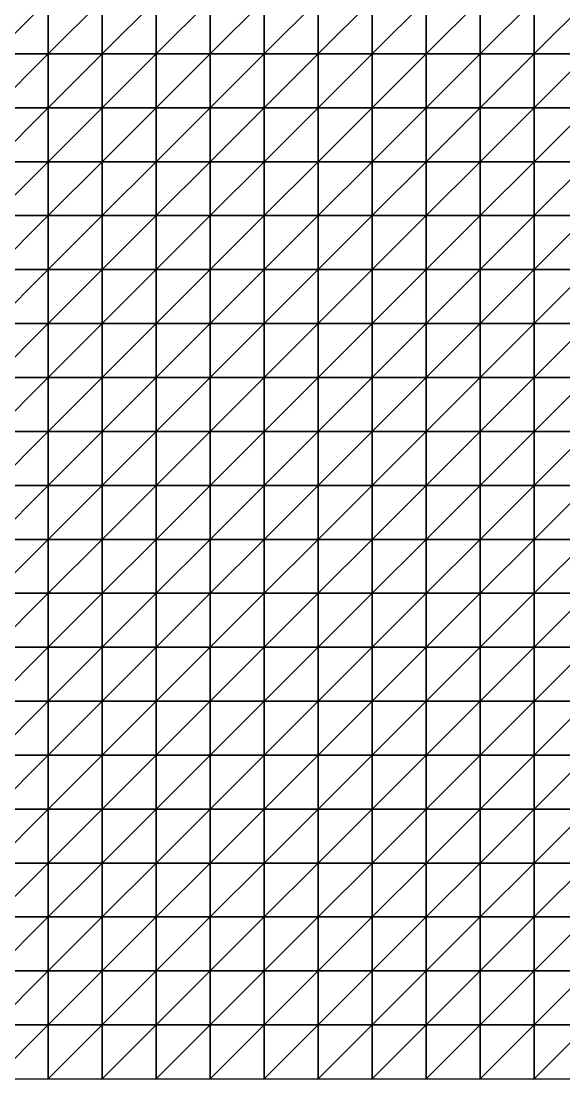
# Model space of a CAD drawing. Header units: metres. Extents: x 351000 to 353000, y 7455000 to 7457000.
# Drawn here: x 351987.5 to 352238.7, y 7455000 to 7455490.1 of the extents above; entities that cross this region are included whole.
import ezdxf

# ---------------------------------------------------------------- set-up
doc = ezdxf.new("R2010")
doc.units = ezdxf.units.M

msp = doc.modelspace()

# ---------------------------------------------------------------- linework, layer by layer
at = {"layer": 'BASE_OF_LEACHED_CAP_BOLC'}
for points in [[(351975, 7455475, 1281.84), (352000, 7455475, 1281.9), (352000, 7455500, 1279.57)], [(351975, 7455475, 1281.84), (352000, 7455500, 1279.57), (351975, 7455500, 1279.21)], [(352000, 7455475, 1281.9), (352025, 7455475, 1280.49), (352025, 7455500, 1278.43)], [(352000, 7455475, 1281.9), (352025, 7455500, 1278.43), (352000, 7455500, 1279.57)], [(352025, 7455475, 1280.49), (352050, 7455475, 1277.99), (352050, 7455500, 1276.31)], [(352025, 7455475, 1280.49), (352050, 7455500, 1276.31), (352025, 7455500, 1278.43)], [(352050, 7455475, 1277.99), (352075, 7455475, 1274.6), (352075, 7455500, 1273.51)], [(352050, 7455475, 1277.99), (352075, 7455500, 1273.51), (352050, 7455500, 1276.31)], [(352075, 7455475, 1274.6), (352100, 7455475, 1270.24), (352100, 7455500, 1270.08)], [(352075, 7455475, 1274.6), (352100, 7455500, 1270.08), (352075, 7455500, 1273.51)], [(352100, 7455475, 1270.24), (352125, 7455475, 1264.79), (352125, 7455500, 1265.9)], [(352100, 7455475, 1270.24), (352125, 7455500, 1265.9), (352100, 7455500, 1270.08)], [(352125, 7455475, 1264.79), (352150, 7455475, 1258.19), (352150, 7455500, 1260.84)], [(352125, 7455475, 1264.79), (352150, 7455500, 1260.84), (352125, 7455500, 1265.9)], [(352150, 7455475, 1258.19), (352175, 7455475, 1250.69), (352175, 7455500, 1254.99)], [(352150, 7455475, 1258.19), (352175, 7455500, 1254.99), (352150, 7455500, 1260.84)], [(352175, 7455475, 1250.69), (352200, 7455475, 1242.91), (352200, 7455500, 1248.73)], [(352175, 7455475, 1250.69), (352200, 7455500, 1248.73), (352175, 7455500, 1254.99)], [(352200, 7455475, 1242.91), (352225, 7455475, 1235.84), (352225, 7455500, 1242.83)], [(352200, 7455475, 1242.91), (352225, 7455500, 1242.83), (352200, 7455500, 1248.73)], [(352225, 7455475, 1235.84), (352250, 7455475, 1230.63), (352250, 7455500, 1238.28)], [(352225, 7455475, 1235.84), (352250, 7455500, 1238.28), (352225, 7455500, 1242.83)], [(351975, 7455450, 1281.27), (352000, 7455450, 1281.13), (352000, 7455475, 1281.9)], [(351975, 7455450, 1281.27), (352000, 7455475, 1281.9), (351975, 7455475, 1281.84)], [(352000, 7455450, 1281.13), (352025, 7455450, 1279.73), (352025, 7455475, 1280.49)], [(352000, 7455450, 1281.13), (352025, 7455475, 1280.49), (352000, 7455475, 1281.9)], [(352025, 7455450, 1279.73), (352050, 7455450, 1277.3), (352050, 7455475, 1277.99)], [(352025, 7455450, 1279.73), (352050, 7455475, 1277.99), (352025, 7455475, 1280.49)], [(352050, 7455450, 1277.3), (352075, 7455450, 1273.86), (352075, 7455475, 1274.6)], [(352050, 7455450, 1277.3), (352075, 7455475, 1274.6), (352050, 7455475, 1277.99)], [(352075, 7455450, 1273.86), (352100, 7455450, 1269.2), (352100, 7455475, 1270.24)], [(352075, 7455450, 1273.86), (352100, 7455475, 1270.24), (352075, 7455475, 1274.6)], [(352100, 7455450, 1269.2), (352125, 7455450, 1263.12), (352125, 7455475, 1264.79)], [(352100, 7455450, 1269.2), (352125, 7455475, 1264.79), (352100, 7455475, 1270.24)], [(352125, 7455450, 1263.12), (352150, 7455450, 1255.64), (352150, 7455475, 1258.19)], [(352125, 7455450, 1263.12), (352150, 7455475, 1258.19), (352125, 7455475, 1264.79)], [(352150, 7455450, 1255.64), (352175, 7455450, 1247.11), (352175, 7455475, 1250.69)], [(352150, 7455450, 1255.64), (352175, 7455475, 1250.69), (352150, 7455475, 1258.19)], [(352175, 7455450, 1247.11), (352200, 7455450, 1238.36), (352200, 7455475, 1242.91)], [(352175, 7455450, 1247.11), (352200, 7455475, 1242.91), (352175, 7455475, 1250.69)], [(352200, 7455450, 1238.36), (352225, 7455450, 1230.55), (352225, 7455475, 1235.84)], [(352200, 7455450, 1238.36), (352225, 7455475, 1235.84), (352200, 7455475, 1242.91)], [(352225, 7455450, 1230.55), (352250, 7455450, 1224.98), (352250, 7455475, 1230.63)], [(352225, 7455450, 1230.55), (352250, 7455475, 1230.63), (352225, 7455475, 1235.84)], [(351975, 7455425, 1277.4), (352000, 7455425, 1277.25), (352000, 7455450, 1281.13)], [(351975, 7455425, 1277.4), (352000, 7455450, 1281.13), (351975, 7455450, 1281.27)], [(352000, 7455425, 1277.25), (352025, 7455425, 1276.23), (352025, 7455450, 1279.73)], [(352000, 7455425, 1277.25), (352025, 7455450, 1279.73), (352000, 7455450, 1281.13)], [(352025, 7455425, 1276.23), (352050, 7455425, 1274.39), (352050, 7455450, 1277.3)], [(352025, 7455425, 1276.23), (352050, 7455450, 1277.3), (352025, 7455450, 1279.73)], [(352050, 7455425, 1274.39), (352075, 7455425, 1271.51), (352075, 7455450, 1273.86)], [(352050, 7455425, 1274.39), (352075, 7455450, 1273.86), (352050, 7455450, 1277.3)], [(352075, 7455425, 1271.51), (352100, 7455425, 1267.22), (352100, 7455450, 1269.2)], [(352075, 7455425, 1271.51), (352100, 7455450, 1269.2), (352075, 7455450, 1273.86)], [(352100, 7455425, 1267.22), (352125, 7455425, 1261.24), (352125, 7455450, 1263.12)], [(352100, 7455425, 1267.22), (352125, 7455450, 1263.12), (352100, 7455450, 1269.2)], [(352125, 7455425, 1261.24), (352150, 7455425, 1253.57), (352150, 7455450, 1255.64)], [(352125, 7455425, 1261.24), (352150, 7455450, 1255.64), (352125, 7455450, 1263.12)], [(352150, 7455425, 1253.57), (352175, 7455425, 1244.69), (352175, 7455450, 1247.11)], [(352150, 7455425, 1253.57), (352175, 7455450, 1247.11), (352150, 7455450, 1255.64)], [(352175, 7455425, 1244.69), (352200, 7455425, 1235.54), (352200, 7455450, 1238.36)], [(352175, 7455425, 1244.69), (352200, 7455450, 1238.36), (352175, 7455450, 1247.11)], [(352200, 7455425, 1235.54), (352225, 7455425, 1227.44), (352225, 7455450, 1230.55)], [(352200, 7455425, 1235.54), (352225, 7455450, 1230.55), (352200, 7455450, 1238.36)], [(352225, 7455425, 1227.44), (352250, 7455425, 1221.79), (352250, 7455450, 1224.98)], [(352225, 7455425, 1227.44), (352250, 7455450, 1224.98), (352225, 7455450, 1230.55)], [(351975, 7455400, 1270.63), (352000, 7455400, 1270.76), (352000, 7455425, 1277.25)], [(351975, 7455400, 1270.63), (352000, 7455425, 1277.25), (351975, 7455425, 1277.4)], [(352000, 7455400, 1270.76), (352025, 7455400, 1270.54), (352025, 7455425, 1276.23)], [(352000, 7455400, 1270.76), (352025, 7455425, 1276.23), (352000, 7455425, 1277.25)], [(352025, 7455400, 1270.54), (352050, 7455400, 1269.8), (352050, 7455425, 1274.39)], [(352025, 7455400, 1270.54), (352050, 7455425, 1274.39), (352025, 7455425, 1276.23)], [(352050, 7455400, 1269.8), (352075, 7455400, 1268.07), (352075, 7455425, 1271.51)], [(352050, 7455400, 1269.8), (352075, 7455425, 1271.51), (352050, 7455425, 1274.39)], [(352075, 7455400, 1268.07), (352100, 7455400, 1264.8), (352100, 7455425, 1267.22)], [(352075, 7455400, 1268.07), (352100, 7455425, 1267.22), (352075, 7455425, 1271.51)], [(352100, 7455400, 1264.8), (352125, 7455400, 1259.56), (352125, 7455425, 1261.24)], [(352100, 7455400, 1264.8), (352125, 7455425, 1261.24), (352100, 7455425, 1267.22)], [(352125, 7455400, 1259.56), (352150, 7455400, 1252.36), (352150, 7455425, 1253.57)], [(352125, 7455400, 1259.56), (352150, 7455425, 1253.57), (352125, 7455425, 1261.24)], [(352150, 7455400, 1252.36), (352175, 7455400, 1243.73), (352175, 7455425, 1244.69)], [(352150, 7455400, 1252.36), (352175, 7455425, 1244.69), (352150, 7455425, 1253.57)], [(352175, 7455400, 1243.73), (352200, 7455400, 1234.72), (352200, 7455425, 1235.54)], [(352175, 7455400, 1243.73), (352200, 7455425, 1235.54), (352175, 7455425, 1244.69)], [(352200, 7455400, 1234.72), (352225, 7455400, 1226.74), (352225, 7455425, 1227.44)], [(352200, 7455400, 1234.72), (352225, 7455425, 1227.44), (352200, 7455425, 1235.54)], [(352225, 7455400, 1226.74), (352250, 7455400, 1221.27), (352250, 7455425, 1221.79)], [(352225, 7455400, 1226.74), (352250, 7455425, 1221.79), (352225, 7455425, 1227.44)], [(351975, 7455375, 1261.86), (352000, 7455375, 1262.57), (352000, 7455400, 1270.76)], [(351975, 7455375, 1261.86), (352000, 7455400, 1270.76), (351975, 7455400, 1270.63)], [(352000, 7455375, 1262.57), (352025, 7455375, 1263.55), (352025, 7455400, 1270.54)], [(352000, 7455375, 1262.57), (352025, 7455400, 1270.54), (352000, 7455400, 1270.76)], [(352025, 7455375, 1263.55), (352050, 7455375, 1264.35), (352050, 7455400, 1269.8)], [(352025, 7455375, 1263.55), (352050, 7455400, 1269.8), (352025, 7455400, 1270.54)], [(352050, 7455375, 1264.35), (352075, 7455375, 1264.25), (352075, 7455400, 1268.07)], [(352050, 7455375, 1264.35), (352075, 7455400, 1268.07), (352050, 7455400, 1269.8)], [(352075, 7455375, 1264.25), (352100, 7455375, 1262.47), (352100, 7455400, 1264.8)], [(352075, 7455375, 1264.25), (352100, 7455400, 1264.8), (352075, 7455400, 1268.07)], [(352100, 7455375, 1262.47), (352125, 7455375, 1258.49), (352125, 7455400, 1259.56)], [(352100, 7455375, 1262.47), (352125, 7455400, 1259.56), (352100, 7455400, 1264.8)], [(352125, 7455375, 1258.49), (352150, 7455375, 1252.26), (352150, 7455400, 1252.36)], [(352125, 7455375, 1258.49), (352150, 7455400, 1252.36), (352125, 7455400, 1259.56)], [(352150, 7455375, 1252.26), (352175, 7455375, 1244.35), (352175, 7455400, 1243.73)], [(352150, 7455375, 1252.26), (352175, 7455400, 1243.73), (352150, 7455400, 1252.36)], [(352175, 7455375, 1244.35), (352200, 7455375, 1235.9), (352200, 7455400, 1234.72)], [(352175, 7455375, 1244.35), (352200, 7455400, 1234.72), (352175, 7455400, 1243.73)], [(352200, 7455375, 1235.9), (352225, 7455375, 1228.37), (352225, 7455400, 1226.74)], [(352200, 7455375, 1235.9), (352225, 7455400, 1226.74), (352200, 7455400, 1234.72)], [(352225, 7455375, 1228.37), (352250, 7455375, 1223.25), (352250, 7455400, 1221.27)], [(352225, 7455375, 1228.37), (352250, 7455400, 1221.27), (352225, 7455400, 1226.74)], [(351975, 7455350, 1252.28), (352000, 7455350, 1253.89), (352000, 7455375, 1262.57)], [(351975, 7455350, 1252.28), (352000, 7455375, 1262.57), (351975, 7455375, 1261.86)], [(352000, 7455350, 1253.89), (352025, 7455350, 1256.35), (352025, 7455375, 1263.55)], [(352000, 7455350, 1253.89), (352025, 7455375, 1263.55), (352000, 7455375, 1262.57)], [(352025, 7455350, 1256.35), (352050, 7455350, 1258.97), (352050, 7455375, 1264.35)], [(352025, 7455350, 1256.35), (352050, 7455375, 1264.35), (352025, 7455375, 1263.55)], [(352050, 7455350, 1258.97), (352075, 7455350, 1260.77), (352075, 7455375, 1264.25)], [(352050, 7455350, 1258.97), (352075, 7455375, 1264.25), (352050, 7455375, 1264.35)], [(352075, 7455350, 1260.77), (352100, 7455350, 1260.75), (352100, 7455375, 1262.47)], [(352075, 7455350, 1260.77), (352100, 7455375, 1262.47), (352075, 7455375, 1264.25)], [(352100, 7455350, 1260.75), (352125, 7455350, 1258.3), (352125, 7455375, 1258.49)], [(352100, 7455350, 1260.75), (352125, 7455375, 1258.49), (352100, 7455375, 1262.47)], [(352125, 7455350, 1258.3), (352150, 7455350, 1253.32), (352150, 7455375, 1252.26)], [(352125, 7455350, 1258.3), (352150, 7455375, 1252.26), (352125, 7455375, 1258.49)], [(352150, 7455350, 1253.32), (352175, 7455350, 1246.43), (352175, 7455375, 1244.35)], [(352150, 7455350, 1253.32), (352175, 7455375, 1244.35), (352150, 7455375, 1252.26)], [(352175, 7455350, 1246.43), (352200, 7455350, 1238.79), (352200, 7455375, 1235.9)], [(352175, 7455350, 1246.43), (352200, 7455375, 1235.9), (352175, 7455375, 1244.35)], [(352200, 7455350, 1238.79), (352225, 7455350, 1231.92), (352225, 7455375, 1228.37)], [(352200, 7455350, 1238.79), (352225, 7455375, 1228.37), (352200, 7455375, 1235.9)], [(352225, 7455350, 1231.92), (352250, 7455350, 1227.29), (352250, 7455375, 1223.25)], [(352225, 7455350, 1231.92), (352250, 7455375, 1223.25), (352225, 7455375, 1228.37)], [(351975, 7455325, 1243.21), (352000, 7455325, 1245.92), (352000, 7455350, 1253.89)], [(351975, 7455325, 1243.21), (352000, 7455350, 1253.89), (351975, 7455350, 1252.28)], [(352000, 7455325, 1245.92), (352025, 7455325, 1250.02), (352025, 7455350, 1256.35)], [(352000, 7455325, 1245.92), (352025, 7455350, 1256.35), (352000, 7455350, 1253.89)], [(352025, 7455325, 1250.02), (352050, 7455325, 1254.52), (352050, 7455350, 1258.97)], [(352025, 7455325, 1250.02), (352050, 7455350, 1258.97), (352025, 7455350, 1256.35)], [(352050, 7455325, 1254.52), (352075, 7455325, 1258.22), (352075, 7455350, 1260.77)], [(352050, 7455325, 1254.52), (352075, 7455350, 1260.77), (352050, 7455350, 1258.97)], [(352075, 7455325, 1258.22), (352100, 7455325, 1259.97), (352100, 7455350, 1260.75)], [(352075, 7455325, 1258.22), (352100, 7455350, 1260.75), (352075, 7455350, 1260.77)], [(352100, 7455325, 1259.97), (352125, 7455325, 1259.04), (352125, 7455350, 1258.3)], [(352100, 7455325, 1259.97), (352125, 7455350, 1258.3), (352100, 7455350, 1260.75)], [(352125, 7455325, 1259.04), (352150, 7455325, 1255.37), (352150, 7455350, 1253.32)], [(352125, 7455325, 1259.04), (352150, 7455350, 1253.32), (352125, 7455350, 1258.3)], [(352150, 7455325, 1255.37), (352175, 7455325, 1249.57), (352175, 7455350, 1246.43)], [(352150, 7455325, 1255.37), (352175, 7455350, 1246.43), (352150, 7455350, 1253.32)], [(352175, 7455325, 1249.57), (352200, 7455325, 1242.87), (352200, 7455350, 1238.79)], [(352175, 7455325, 1249.57), (352200, 7455350, 1238.79), (352175, 7455350, 1246.43)], [(352200, 7455325, 1242.87), (352225, 7455325, 1236.77), (352225, 7455350, 1231.92)], [(352200, 7455325, 1242.87), (352225, 7455350, 1231.92), (352200, 7455350, 1238.79)], [(352225, 7455325, 1236.77), (352250, 7455325, 1232.7), (352250, 7455350, 1227.29)], [(352225, 7455325, 1236.77), (352250, 7455350, 1227.29), (352225, 7455350, 1231.92)], [(351975, 7455300, 1235.84), (352000, 7455300, 1239.76), (352000, 7455325, 1245.92)], [(351975, 7455300, 1235.84), (352000, 7455325, 1245.92), (351975, 7455325, 1243.21)], [(352000, 7455300, 1239.76), (352025, 7455300, 1245.41), (352025, 7455325, 1250.02)], [(352000, 7455300, 1239.76), (352025, 7455325, 1250.02), (352000, 7455325, 1245.92)], [(352025, 7455300, 1245.41), (352050, 7455300, 1251.62), (352050, 7455325, 1254.52)], [(352025, 7455300, 1245.41), (352050, 7455325, 1254.52), (352025, 7455325, 1250.02)], [(352050, 7455300, 1251.62), (352075, 7455300, 1256.97), (352075, 7455325, 1258.22)], [(352050, 7455300, 1251.62), (352075, 7455325, 1258.22), (352050, 7455325, 1254.52)], [(352075, 7455300, 1256.97), (352100, 7455300, 1260.21), (352100, 7455325, 1259.97)], [(352075, 7455300, 1256.97), (352100, 7455325, 1259.97), (352075, 7455325, 1258.22)], [(352100, 7455300, 1260.21), (352125, 7455300, 1260.58), (352125, 7455325, 1259.04)], [(352100, 7455300, 1260.21), (352125, 7455325, 1259.04), (352100, 7455325, 1259.97)], [(352125, 7455300, 1260.58), (352150, 7455300, 1258.02), (352150, 7455325, 1255.37)], [(352125, 7455300, 1260.58), (352150, 7455325, 1255.37), (352125, 7455325, 1259.04)], [(352150, 7455300, 1258.02), (352175, 7455300, 1253.24), (352175, 7455325, 1249.57)], [(352150, 7455300, 1258.02), (352175, 7455325, 1249.57), (352150, 7455325, 1255.37)], [(352175, 7455300, 1253.24), (352200, 7455300, 1247.45), (352200, 7455325, 1242.87)], [(352175, 7455300, 1253.24), (352200, 7455325, 1242.87), (352175, 7455325, 1249.57)], [(352200, 7455300, 1247.45), (352225, 7455300, 1242.16), (352225, 7455325, 1236.77)], [(352200, 7455300, 1247.45), (352225, 7455325, 1236.77), (352200, 7455325, 1242.87)], [(352225, 7455300, 1242.16), (352250, 7455300, 1238.7), (352250, 7455325, 1232.7)], [(352225, 7455300, 1242.16), (352250, 7455325, 1232.7), (352225, 7455325, 1236.77)], [(351975, 7455275, 1231.05), (352000, 7455275, 1236.1), (352000, 7455300, 1239.76)], [(351975, 7455275, 1231.05), (352000, 7455300, 1239.76), (351975, 7455300, 1235.84)], [(352000, 7455275, 1236.1), (352025, 7455275, 1243.07), (352025, 7455300, 1245.41)], [(352000, 7455275, 1236.1), (352025, 7455300, 1245.41), (352000, 7455300, 1239.76)], [(352025, 7455275, 1243.07), (352050, 7455275, 1250.59), (352050, 7455300, 1251.62)], [(352025, 7455275, 1243.07), (352050, 7455300, 1251.62), (352025, 7455300, 1245.41)], [(352050, 7455275, 1250.59), (352075, 7455275, 1257.12), (352075, 7455300, 1256.97)], [(352050, 7455275, 1250.59), (352075, 7455300, 1256.97), (352050, 7455300, 1251.62)], [(352075, 7455275, 1257.12), (352100, 7455275, 1261.36), (352100, 7455300, 1260.21)], [(352075, 7455275, 1257.12), (352100, 7455300, 1260.21), (352075, 7455300, 1256.97)], [(352100, 7455275, 1261.36), (352125, 7455275, 1262.58), (352125, 7455300, 1260.58)], [(352100, 7455275, 1261.36), (352125, 7455300, 1260.58), (352100, 7455300, 1260.21)], [(352125, 7455275, 1262.58), (352150, 7455275, 1260.81), (352150, 7455300, 1258.02)], [(352125, 7455275, 1262.58), (352150, 7455300, 1258.02), (352125, 7455300, 1260.58)], [(352150, 7455275, 1260.81), (352175, 7455275, 1256.81), (352175, 7455300, 1253.24)], [(352150, 7455275, 1260.81), (352175, 7455300, 1253.24), (352150, 7455300, 1258.02)], [(352175, 7455275, 1256.81), (352200, 7455275, 1251.84), (352200, 7455300, 1247.45)], [(352175, 7455275, 1256.81), (352200, 7455300, 1247.45), (352175, 7455300, 1253.24)], [(352200, 7455275, 1251.84), (352225, 7455275, 1247.35), (352225, 7455300, 1242.16)], [(352200, 7455275, 1251.84), (352225, 7455300, 1242.16), (352200, 7455300, 1247.45)], [(352225, 7455275, 1247.35), (352250, 7455275, 1244.56), (352250, 7455300, 1238.7)], [(352225, 7455275, 1247.35), (352250, 7455300, 1238.7), (352225, 7455300, 1242.16)], [(351975, 7455250, 1229.25), (352000, 7455250, 1235.23), (352000, 7455275, 1236.1)], [(351975, 7455250, 1229.25), (352000, 7455275, 1236.1), (351975, 7455275, 1231.05)], [(352000, 7455250, 1235.23), (352025, 7455250, 1243.12), (352025, 7455275, 1243.07)], [(352000, 7455250, 1235.23), (352025, 7455275, 1243.07), (352000, 7455275, 1236.1)], [(352025, 7455250, 1243.12), (352050, 7455250, 1251.41), (352050, 7455275, 1250.59)], [(352025, 7455250, 1243.12), (352050, 7455275, 1250.59), (352025, 7455275, 1243.07)], [(352050, 7455250, 1251.41), (352075, 7455250, 1258.5), (352075, 7455275, 1257.12)], [(352050, 7455250, 1251.41), (352075, 7455275, 1257.12), (352050, 7455275, 1250.59)], [(352075, 7455250, 1258.5), (352100, 7455250, 1263.13), (352100, 7455275, 1261.36)], [(352075, 7455250, 1258.5), (352100, 7455275, 1261.36), (352075, 7455275, 1257.12)], [(352100, 7455250, 1263.13), (352125, 7455250, 1264.66), (352125, 7455275, 1262.58)], [(352100, 7455250, 1263.13), (352125, 7455275, 1262.58), (352100, 7455275, 1261.36)], [(352125, 7455250, 1264.66), (352150, 7455250, 1263.25), (352150, 7455275, 1260.81)], [(352125, 7455250, 1264.66), (352150, 7455275, 1260.81), (352125, 7455275, 1262.58)], [(352150, 7455250, 1263.25), (352175, 7455250, 1259.75), (352175, 7455275, 1256.81)], [(352150, 7455250, 1263.25), (352175, 7455275, 1256.81), (352150, 7455275, 1260.81)], [(352175, 7455250, 1259.75), (352200, 7455250, 1255.45), (352200, 7455275, 1251.84)], [(352175, 7455250, 1259.75), (352200, 7455275, 1251.84), (352175, 7455275, 1256.81)], [(352200, 7455250, 1255.45), (352225, 7455250, 1251.73), (352225, 7455275, 1247.35)], [(352200, 7455250, 1255.45), (352225, 7455275, 1247.35), (352200, 7455275, 1251.84)], [(352225, 7455250, 1251.73), (352250, 7455250, 1249.69), (352250, 7455275, 1244.56)], [(352225, 7455250, 1251.73), (352250, 7455275, 1244.56), (352225, 7455275, 1247.35)], [(351975, 7455225, 1230.36), (352000, 7455225, 1236.99), (352000, 7455250, 1235.23)], [(351975, 7455225, 1230.36), (352000, 7455250, 1235.23), (351975, 7455250, 1229.25)], [(352000, 7455225, 1236.99), (352025, 7455225, 1245.34), (352025, 7455250, 1243.12)], [(352000, 7455225, 1236.99), (352025, 7455250, 1243.12), (352000, 7455250, 1235.23)], [(352025, 7455225, 1245.34), (352050, 7455225, 1253.79), (352050, 7455250, 1251.41)], [(352025, 7455225, 1245.34), (352050, 7455250, 1251.41), (352025, 7455250, 1243.12)], [(352050, 7455225, 1253.79), (352075, 7455225, 1260.79), (352075, 7455250, 1258.5)], [(352050, 7455225, 1253.79), (352075, 7455250, 1258.5), (352050, 7455250, 1251.41)], [(352075, 7455225, 1260.79), (352100, 7455225, 1265.15), (352100, 7455250, 1263.13)], [(352075, 7455225, 1260.79), (352100, 7455250, 1263.13), (352075, 7455250, 1258.5)], [(352100, 7455225, 1265.15), (352125, 7455225, 1266.44), (352125, 7455250, 1264.66)], [(352100, 7455225, 1265.15), (352125, 7455250, 1264.66), (352100, 7455250, 1263.13)], [(352125, 7455225, 1266.44), (352150, 7455225, 1264.95), (352150, 7455250, 1263.25)], [(352125, 7455225, 1266.44), (352150, 7455250, 1263.25), (352125, 7455250, 1264.66)], [(352150, 7455225, 1264.95), (352175, 7455225, 1261.67), (352175, 7455250, 1259.75)], [(352150, 7455225, 1264.95), (352175, 7455250, 1259.75), (352150, 7455250, 1263.25)], [(352175, 7455225, 1261.67), (352200, 7455225, 1257.9), (352200, 7455250, 1255.45)], [(352175, 7455225, 1261.67), (352200, 7455250, 1255.45), (352175, 7455250, 1259.75)], [(352200, 7455225, 1257.9), (352225, 7455225, 1254.95), (352225, 7455250, 1251.73)], [(352200, 7455225, 1257.9), (352225, 7455250, 1251.73), (352200, 7455250, 1255.45)], [(352225, 7455225, 1254.95), (352250, 7455225, 1253.74), (352250, 7455250, 1249.69)], [(352225, 7455225, 1254.95), (352250, 7455250, 1249.69), (352225, 7455250, 1251.73)], [(351975, 7455200, 1233.87), (352000, 7455200, 1240.86), (352000, 7455225, 1236.99)], [(351975, 7455200, 1233.87), (352000, 7455225, 1236.99), (351975, 7455225, 1230.36)], [(352000, 7455200, 1240.86), (352025, 7455200, 1249.2), (352025, 7455225, 1245.34)], [(352000, 7455200, 1240.86), (352025, 7455225, 1245.34), (352000, 7455225, 1236.99)], [(352025, 7455200, 1249.2), (352050, 7455200, 1257.27), (352050, 7455225, 1253.79)], [(352025, 7455200, 1249.2), (352050, 7455225, 1253.79), (352025, 7455225, 1245.34)], [(352050, 7455200, 1257.27), (352075, 7455200, 1263.56), (352075, 7455225, 1260.79)], [(352050, 7455200, 1257.27), (352075, 7455225, 1260.79), (352050, 7455225, 1253.79)], [(352075, 7455200, 1263.56), (352100, 7455200, 1267.11), (352100, 7455225, 1265.15)], [(352075, 7455200, 1263.56), (352100, 7455225, 1265.15), (352075, 7455225, 1260.79)], [(352100, 7455200, 1267.11), (352125, 7455200, 1267.66), (352125, 7455225, 1266.44)], [(352100, 7455200, 1267.11), (352125, 7455225, 1266.44), (352100, 7455225, 1265.15)], [(352125, 7455200, 1267.66), (352150, 7455200, 1265.74), (352150, 7455225, 1264.95)], [(352125, 7455200, 1267.66), (352150, 7455225, 1264.95), (352125, 7455225, 1266.44)], [(352150, 7455200, 1265.74), (352175, 7455200, 1262.43), (352175, 7455225, 1261.67)], [(352150, 7455200, 1265.74), (352175, 7455225, 1261.67), (352150, 7455225, 1264.95)], [(352175, 7455200, 1262.43), (352200, 7455200, 1259.09), (352200, 7455225, 1257.9)], [(352175, 7455200, 1262.43), (352200, 7455225, 1257.9), (352175, 7455225, 1261.67)], [(352200, 7455200, 1259.09), (352225, 7455200, 1256.9), (352225, 7455225, 1254.95)], [(352200, 7455200, 1259.09), (352225, 7455225, 1254.95), (352200, 7455225, 1257.9)], [(352225, 7455200, 1256.9), (352250, 7455200, 1256.59), (352250, 7455225, 1253.74)], [(352225, 7455200, 1256.9), (352250, 7455225, 1253.74), (352225, 7455225, 1254.95)], [(351975, 7455175, 1239), (352000, 7455175, 1246.11), (352000, 7455200, 1240.86)], [(351975, 7455175, 1239), (352000, 7455200, 1240.86), (351975, 7455200, 1233.87)], [(352000, 7455175, 1246.11), (352025, 7455175, 1254.09), (352025, 7455200, 1249.2)], [(352000, 7455175, 1246.11), (352025, 7455200, 1249.2), (352000, 7455200, 1240.86)], [(352025, 7455175, 1254.09), (352050, 7455175, 1261.32), (352050, 7455200, 1257.27)], [(352025, 7455175, 1254.09), (352050, 7455200, 1257.27), (352025, 7455200, 1249.2)], [(352050, 7455175, 1261.32), (352075, 7455175, 1266.46), (352075, 7455200, 1263.56)], [(352050, 7455175, 1261.32), (352075, 7455200, 1263.56), (352050, 7455200, 1257.27)], [(352075, 7455175, 1266.46), (352100, 7455175, 1268.76), (352100, 7455200, 1267.11)], [(352075, 7455175, 1266.46), (352100, 7455200, 1267.11), (352075, 7455200, 1263.56)], [(352100, 7455175, 1268.76), (352125, 7455175, 1268.23), (352125, 7455200, 1267.66)], [(352100, 7455175, 1268.76), (352125, 7455200, 1267.66), (352100, 7455200, 1267.11)], [(352125, 7455175, 1268.23), (352150, 7455175, 1265.61), (352150, 7455200, 1265.74)], [(352125, 7455175, 1268.23), (352150, 7455200, 1265.74), (352125, 7455200, 1267.66)], [(352150, 7455175, 1265.61), (352175, 7455175, 1262.13), (352175, 7455200, 1262.43)], [(352150, 7455175, 1265.61), (352175, 7455200, 1262.43), (352150, 7455200, 1265.74)], [(352175, 7455175, 1262.13), (352200, 7455175, 1259.13), (352200, 7455200, 1259.09)], [(352175, 7455175, 1262.13), (352200, 7455200, 1259.09), (352175, 7455200, 1262.43)], [(352200, 7455175, 1259.13), (352225, 7455175, 1257.69), (352225, 7455200, 1256.9)], [(352200, 7455175, 1259.13), (352225, 7455200, 1256.9), (352200, 7455200, 1259.09)], [(352225, 7455175, 1257.69), (352250, 7455175, 1258.32), (352250, 7455200, 1256.59)], [(352225, 7455175, 1257.69), (352250, 7455200, 1256.59), (352225, 7455200, 1256.9)], [(351975, 7455150, 1244.85), (352000, 7455150, 1251.94), (352000, 7455175, 1246.11)], [(351975, 7455150, 1244.85), (352000, 7455175, 1246.11), (351975, 7455175, 1239)], [(352000, 7455150, 1251.94), (352025, 7455150, 1259.33), (352025, 7455175, 1254.09)], [(352000, 7455150, 1251.94), (352025, 7455175, 1254.09), (352000, 7455175, 1246.11)], [(352025, 7455150, 1259.33), (352050, 7455150, 1265.47), (352050, 7455175, 1261.32)], [(352025, 7455150, 1259.33), (352050, 7455175, 1261.32), (352025, 7455175, 1254.09)], [(352050, 7455150, 1265.47), (352075, 7455150, 1269.19), (352075, 7455175, 1266.46)], [(352050, 7455150, 1265.47), (352075, 7455175, 1266.46), (352050, 7455175, 1261.32)], [(352075, 7455150, 1269.19), (352100, 7455150, 1270), (352100, 7455175, 1268.76)], [(352075, 7455150, 1269.19), (352100, 7455175, 1268.76), (352075, 7455175, 1266.46)], [(352100, 7455150, 1270), (352125, 7455150, 1268.2), (352125, 7455175, 1268.23)], [(352100, 7455150, 1270), (352125, 7455175, 1268.23), (352100, 7455175, 1268.76)], [(352125, 7455150, 1268.2), (352150, 7455150, 1264.76), (352150, 7455175, 1265.61)], [(352125, 7455150, 1268.2), (352150, 7455175, 1265.61), (352125, 7455175, 1268.23)], [(352150, 7455150, 1264.76), (352175, 7455150, 1261.02), (352175, 7455175, 1262.13)], [(352150, 7455150, 1264.76), (352175, 7455175, 1262.13), (352150, 7455175, 1265.61)], [(352175, 7455150, 1261.02), (352200, 7455150, 1258.31), (352200, 7455175, 1259.13)], [(352175, 7455150, 1261.02), (352200, 7455175, 1259.13), (352175, 7455175, 1262.13)], [(352200, 7455150, 1258.31), (352225, 7455150, 1257.58), (352225, 7455175, 1257.69)], [(352200, 7455150, 1258.31), (352225, 7455175, 1257.69), (352200, 7455175, 1259.13)], [(352225, 7455150, 1257.58), (352250, 7455150, 1259.12), (352250, 7455175, 1258.32)], [(352225, 7455150, 1257.58), (352250, 7455175, 1258.32), (352225, 7455175, 1257.69)], [(351975, 7455125, 1250.55), (352000, 7455125, 1257.61), (352000, 7455150, 1251.94)], [(351975, 7455125, 1250.55), (352000, 7455150, 1251.94), (351975, 7455150, 1244.85)], [(352000, 7455125, 1257.61), (352025, 7455125, 1264.36), (352025, 7455150, 1259.33)], [(352000, 7455125, 1257.61), (352025, 7455150, 1259.33), (352000, 7455150, 1251.94)], [(352025, 7455125, 1264.36), (352050, 7455125, 1269.32), (352050, 7455150, 1265.47)], [(352025, 7455125, 1264.36), (352050, 7455150, 1265.47), (352025, 7455150, 1259.33)], [(352050, 7455125, 1269.32), (352075, 7455125, 1271.54), (352075, 7455150, 1269.19)], [(352050, 7455125, 1269.32), (352075, 7455150, 1269.19), (352050, 7455150, 1265.47)], [(352075, 7455125, 1271.54), (352100, 7455125, 1270.82), (352100, 7455150, 1270)], [(352075, 7455125, 1271.54), (352100, 7455150, 1270), (352075, 7455150, 1269.19)], [(352100, 7455125, 1270.82), (352125, 7455125, 1267.72), (352125, 7455150, 1268.2)], [(352100, 7455125, 1270.82), (352125, 7455150, 1268.2), (352100, 7455150, 1270)], [(352125, 7455125, 1267.72), (352150, 7455125, 1263.44), (352150, 7455150, 1264.76)], [(352125, 7455125, 1267.72), (352150, 7455150, 1264.76), (352125, 7455150, 1268.2)], [(352150, 7455125, 1263.44), (352175, 7455125, 1259.43), (352175, 7455150, 1261.02)], [(352150, 7455125, 1263.44), (352175, 7455150, 1261.02), (352150, 7455150, 1264.76)], [(352175, 7455125, 1259.43), (352200, 7455125, 1256.97), (352200, 7455150, 1258.31)], [(352175, 7455125, 1259.43), (352200, 7455150, 1258.31), (352175, 7455150, 1261.02)], [(352200, 7455125, 1256.97), (352225, 7455125, 1256.87), (352225, 7455150, 1257.58)], [(352200, 7455125, 1256.97), (352225, 7455150, 1257.58), (352200, 7455150, 1258.31)], [(352225, 7455125, 1256.87), (352250, 7455125, 1259.2), (352250, 7455150, 1259.12)], [(352225, 7455125, 1256.87), (352250, 7455150, 1259.12), (352225, 7455150, 1257.58)], [(351975, 7455100, 1255.4), (352000, 7455100, 1262.54), (352000, 7455125, 1257.61)], [(351975, 7455100, 1255.4), (352000, 7455125, 1257.61), (351975, 7455125, 1250.55)], [(352000, 7455100, 1262.54), (352025, 7455100, 1268.72), (352025, 7455125, 1264.36)], [(352000, 7455100, 1262.54), (352025, 7455125, 1264.36), (352000, 7455125, 1257.61)], [(352025, 7455100, 1268.72), (352050, 7455100, 1272.59), (352050, 7455125, 1269.32)], [(352025, 7455100, 1268.72), (352050, 7455125, 1269.32), (352025, 7455125, 1264.36)], [(352050, 7455100, 1272.59), (352075, 7455100, 1273.4), (352075, 7455125, 1271.54)], [(352050, 7455100, 1272.59), (352075, 7455125, 1271.54), (352050, 7455125, 1269.32)], [(352075, 7455100, 1273.4), (352100, 7455100, 1271.24), (352100, 7455125, 1270.82)], [(352075, 7455100, 1273.4), (352100, 7455125, 1270.82), (352075, 7455125, 1271.54)], [(352100, 7455100, 1271.24), (352125, 7455100, 1266.95), (352125, 7455125, 1267.72)], [(352100, 7455100, 1271.24), (352125, 7455125, 1267.72), (352100, 7455125, 1270.82)], [(352125, 7455100, 1266.95), (352150, 7455100, 1261.92), (352150, 7455125, 1263.44)], [(352125, 7455100, 1266.95), (352150, 7455125, 1263.44), (352125, 7455125, 1267.72)], [(352150, 7455100, 1261.92), (352175, 7455100, 1257.66), (352175, 7455125, 1259.43)], [(352150, 7455100, 1261.92), (352175, 7455125, 1259.43), (352150, 7455125, 1263.44)], [(352175, 7455100, 1257.66), (352200, 7455100, 1255.4), (352200, 7455125, 1256.97)], [(352175, 7455100, 1257.66), (352200, 7455125, 1256.97), (352175, 7455125, 1259.43)], [(352200, 7455100, 1255.4), (352225, 7455100, 1255.8), (352225, 7455125, 1256.87)], [(352200, 7455100, 1255.4), (352225, 7455125, 1256.87), (352200, 7455125, 1256.97)], [(352225, 7455100, 1255.8), (352250, 7455100, 1258.73), (352250, 7455125, 1259.2)], [(352225, 7455100, 1255.8), (352250, 7455125, 1259.2), (352225, 7455125, 1256.87)], [(351975, 7455075, 1258.93), (352000, 7455075, 1266.29), (352000, 7455100, 1262.54)], [(351975, 7455075, 1258.93), (352000, 7455100, 1262.54), (351975, 7455100, 1255.4)], [(352000, 7455075, 1266.29), (352025, 7455075, 1272.07), (352025, 7455100, 1268.72)], [(352000, 7455075, 1266.29), (352025, 7455100, 1268.72), (352000, 7455100, 1262.54)], [(352025, 7455075, 1272.07), (352050, 7455075, 1275.01), (352050, 7455100, 1272.59)], [(352025, 7455075, 1272.07), (352050, 7455100, 1272.59), (352025, 7455100, 1268.72)], [(352050, 7455075, 1275.01), (352075, 7455075, 1274.63), (352075, 7455100, 1273.4)], [(352050, 7455075, 1275.01), (352075, 7455100, 1273.4), (352050, 7455100, 1272.59)], [(352075, 7455075, 1274.63), (352100, 7455075, 1271.25), (352100, 7455100, 1271.24)], [(352075, 7455075, 1274.63), (352100, 7455100, 1271.24), (352075, 7455100, 1273.4)], [(352100, 7455075, 1271.25), (352125, 7455075, 1265.98), (352125, 7455100, 1266.95)], [(352100, 7455075, 1271.25), (352125, 7455100, 1266.95), (352100, 7455100, 1271.24)], [(352125, 7455075, 1265.98), (352150, 7455075, 1260.34), (352150, 7455100, 1261.92)], [(352125, 7455075, 1265.98), (352150, 7455100, 1261.92), (352125, 7455100, 1266.95)], [(352150, 7455075, 1260.34), (352175, 7455075, 1255.9), (352175, 7455100, 1257.66)], [(352150, 7455075, 1260.34), (352175, 7455100, 1257.66), (352150, 7455100, 1261.92)], [(352175, 7455075, 1255.9), (352200, 7455075, 1253.8), (352200, 7455100, 1255.4)], [(352175, 7455075, 1255.9), (352200, 7455100, 1255.4), (352175, 7455100, 1257.66)], [(352200, 7455075, 1253.8), (352225, 7455075, 1254.53), (352225, 7455100, 1255.8)], [(352200, 7455075, 1253.8), (352225, 7455100, 1255.8), (352200, 7455100, 1255.4)], [(352225, 7455075, 1254.53), (352250, 7455075, 1257.79), (352250, 7455100, 1258.73)], [(352225, 7455075, 1254.53), (352250, 7455100, 1258.73), (352225, 7455100, 1255.8)], [(351975, 7455050, 1260.85), (352000, 7455050, 1268.58), (352000, 7455075, 1266.29)], [(351975, 7455050, 1260.85), (352000, 7455075, 1266.29), (351975, 7455075, 1258.93)], [(352000, 7455050, 1268.58), (352025, 7455050, 1274.13), (352025, 7455075, 1272.07)], [(352000, 7455050, 1268.58), (352025, 7455075, 1272.07), (352000, 7455075, 1266.29)], [(352025, 7455050, 1274.13), (352050, 7455050, 1276.38), (352050, 7455075, 1275.01)], [(352025, 7455050, 1274.13), (352050, 7455075, 1275.01), (352025, 7455075, 1272.07)], [(352050, 7455050, 1276.38), (352075, 7455050, 1275.05), (352075, 7455075, 1274.63)], [(352050, 7455050, 1276.38), (352075, 7455075, 1274.63), (352050, 7455075, 1275.01)], [(352075, 7455050, 1275.05), (352100, 7455050, 1270.74), (352100, 7455075, 1271.25)], [(352075, 7455050, 1275.05), (352100, 7455075, 1271.25), (352075, 7455075, 1274.63)], [(352100, 7455050, 1270.74), (352125, 7455050, 1264.74), (352125, 7455075, 1265.98)], [(352100, 7455050, 1270.74), (352125, 7455075, 1265.98), (352100, 7455075, 1271.25)], [(352125, 7455050, 1264.74), (352150, 7455050, 1258.7), (352150, 7455075, 1260.34)], [(352125, 7455050, 1264.74), (352150, 7455075, 1260.34), (352125, 7455075, 1265.98)], [(352150, 7455050, 1258.7), (352175, 7455050, 1254.16), (352175, 7455075, 1255.9)], [(352150, 7455050, 1258.7), (352175, 7455075, 1255.9), (352150, 7455075, 1260.34)], [(352175, 7455050, 1254.16), (352200, 7455050, 1252.18), (352200, 7455075, 1253.8)], [(352175, 7455050, 1254.16), (352200, 7455075, 1253.8), (352175, 7455075, 1255.9)], [(352200, 7455050, 1252.18), (352225, 7455050, 1253.09), (352225, 7455075, 1254.53)], [(352200, 7455050, 1252.18), (352225, 7455075, 1254.53), (352200, 7455075, 1253.8)], [(352225, 7455050, 1253.09), (352250, 7455050, 1256.4), (352250, 7455075, 1257.79)], [(352225, 7455050, 1253.09), (352250, 7455075, 1257.79), (352225, 7455075, 1254.53)], [(351975, 7455025, 1261.05), (352000, 7455025, 1269.22), (352000, 7455050, 1268.58)], [(351975, 7455025, 1261.05), (352000, 7455050, 1268.58), (351975, 7455050, 1260.85)], [(352000, 7455025, 1269.22), (352025, 7455025, 1274.67), (352025, 7455050, 1274.13)], [(352000, 7455025, 1269.22), (352025, 7455050, 1274.13), (352000, 7455050, 1268.58)], [(352025, 7455025, 1274.67), (352050, 7455025, 1276.42), (352050, 7455050, 1276.38)], [(352025, 7455025, 1274.67), (352050, 7455050, 1276.38), (352025, 7455050, 1274.13)], [(352050, 7455025, 1276.42), (352075, 7455025, 1274.41), (352075, 7455050, 1275.05)], [(352050, 7455025, 1276.42), (352075, 7455050, 1275.05), (352050, 7455050, 1276.38)], [(352075, 7455025, 1274.41), (352100, 7455025, 1269.47), (352100, 7455050, 1270.74)], [(352075, 7455025, 1274.41), (352100, 7455050, 1270.74), (352075, 7455050, 1275.05)], [(352100, 7455025, 1269.47), (352125, 7455025, 1263.04), (352125, 7455050, 1264.74)], [(352100, 7455025, 1269.47), (352125, 7455050, 1264.74), (352100, 7455050, 1270.74)], [(352125, 7455025, 1263.04), (352150, 7455025, 1256.83), (352150, 7455050, 1258.7)], [(352125, 7455025, 1263.04), (352150, 7455050, 1258.7), (352125, 7455050, 1264.74)], [(352150, 7455025, 1256.83), (352175, 7455025, 1252.34), (352175, 7455050, 1254.16)], [(352150, 7455025, 1256.83), (352175, 7455050, 1254.16), (352150, 7455050, 1258.7)], [(352175, 7455025, 1252.34), (352200, 7455025, 1250.49), (352200, 7455050, 1252.18)], [(352175, 7455025, 1252.34), (352200, 7455050, 1252.18), (352175, 7455050, 1254.16)], [(352200, 7455025, 1250.49), (352225, 7455025, 1251.42), (352225, 7455050, 1253.09)], [(352200, 7455025, 1250.49), (352225, 7455050, 1253.09), (352200, 7455050, 1252.18)], [(352225, 7455025, 1251.42), (352250, 7455025, 1254.55), (352250, 7455050, 1256.4)], [(352225, 7455025, 1251.42), (352250, 7455050, 1256.4), (352225, 7455050, 1253.09)], [(351975, 7455000, 1259.52), (352000, 7455000, 1268.09), (352000, 7455025, 1269.22)], [(351975, 7455000, 1259.52), (352000, 7455025, 1269.22), (351975, 7455025, 1261.05)], [(352000, 7455000, 1268.09), (352025, 7455000, 1273.47), (352025, 7455025, 1274.67)], [(352000, 7455000, 1268.09), (352025, 7455025, 1274.67), (352000, 7455025, 1269.22)], [(352025, 7455000, 1273.47), (352050, 7455000, 1274.86), (352050, 7455025, 1276.42)], [(352025, 7455000, 1273.47), (352050, 7455025, 1276.42), (352025, 7455025, 1274.67)], [(352050, 7455000, 1274.86), (352075, 7455000, 1272.42), (352075, 7455025, 1274.41)], [(352050, 7455000, 1274.86), (352075, 7455025, 1274.41), (352050, 7455025, 1276.42)], [(352075, 7455000, 1272.42), (352100, 7455000, 1267.14), (352100, 7455025, 1269.47)], [(352075, 7455000, 1272.42), (352100, 7455025, 1269.47), (352075, 7455025, 1274.41)], [(352100, 7455000, 1267.14), (352125, 7455000, 1260.6), (352125, 7455025, 1263.04)], [(352100, 7455000, 1267.14), (352125, 7455025, 1263.04), (352100, 7455025, 1269.47)], [(352125, 7455000, 1260.6), (352150, 7455000, 1254.5), (352150, 7455025, 1256.83)], [(352125, 7455000, 1260.6), (352150, 7455025, 1256.83), (352125, 7455025, 1263.04)], [(352150, 7455000, 1254.5), (352175, 7455000, 1250.24), (352175, 7455025, 1252.34)], [(352150, 7455000, 1254.5), (352175, 7455025, 1252.34), (352150, 7455025, 1256.83)], [(352175, 7455000, 1250.24), (352200, 7455000, 1248.57), (352200, 7455025, 1250.49)], [(352175, 7455000, 1250.24), (352200, 7455025, 1250.49), (352175, 7455025, 1252.34)], [(352200, 7455000, 1248.57), (352225, 7455000, 1249.48), (352225, 7455025, 1251.42)], [(352200, 7455000, 1248.57), (352225, 7455025, 1251.42), (352200, 7455025, 1250.49)], [(352225, 7455000, 1249.48), (352250, 7455000, 1252.25), (352250, 7455025, 1254.55)], [(352225, 7455000, 1249.48), (352250, 7455025, 1254.55), (352225, 7455025, 1251.42)]]:
    msp.add_3dface(points, dxfattribs=at)

doc.saveas('drawing.dxf')
